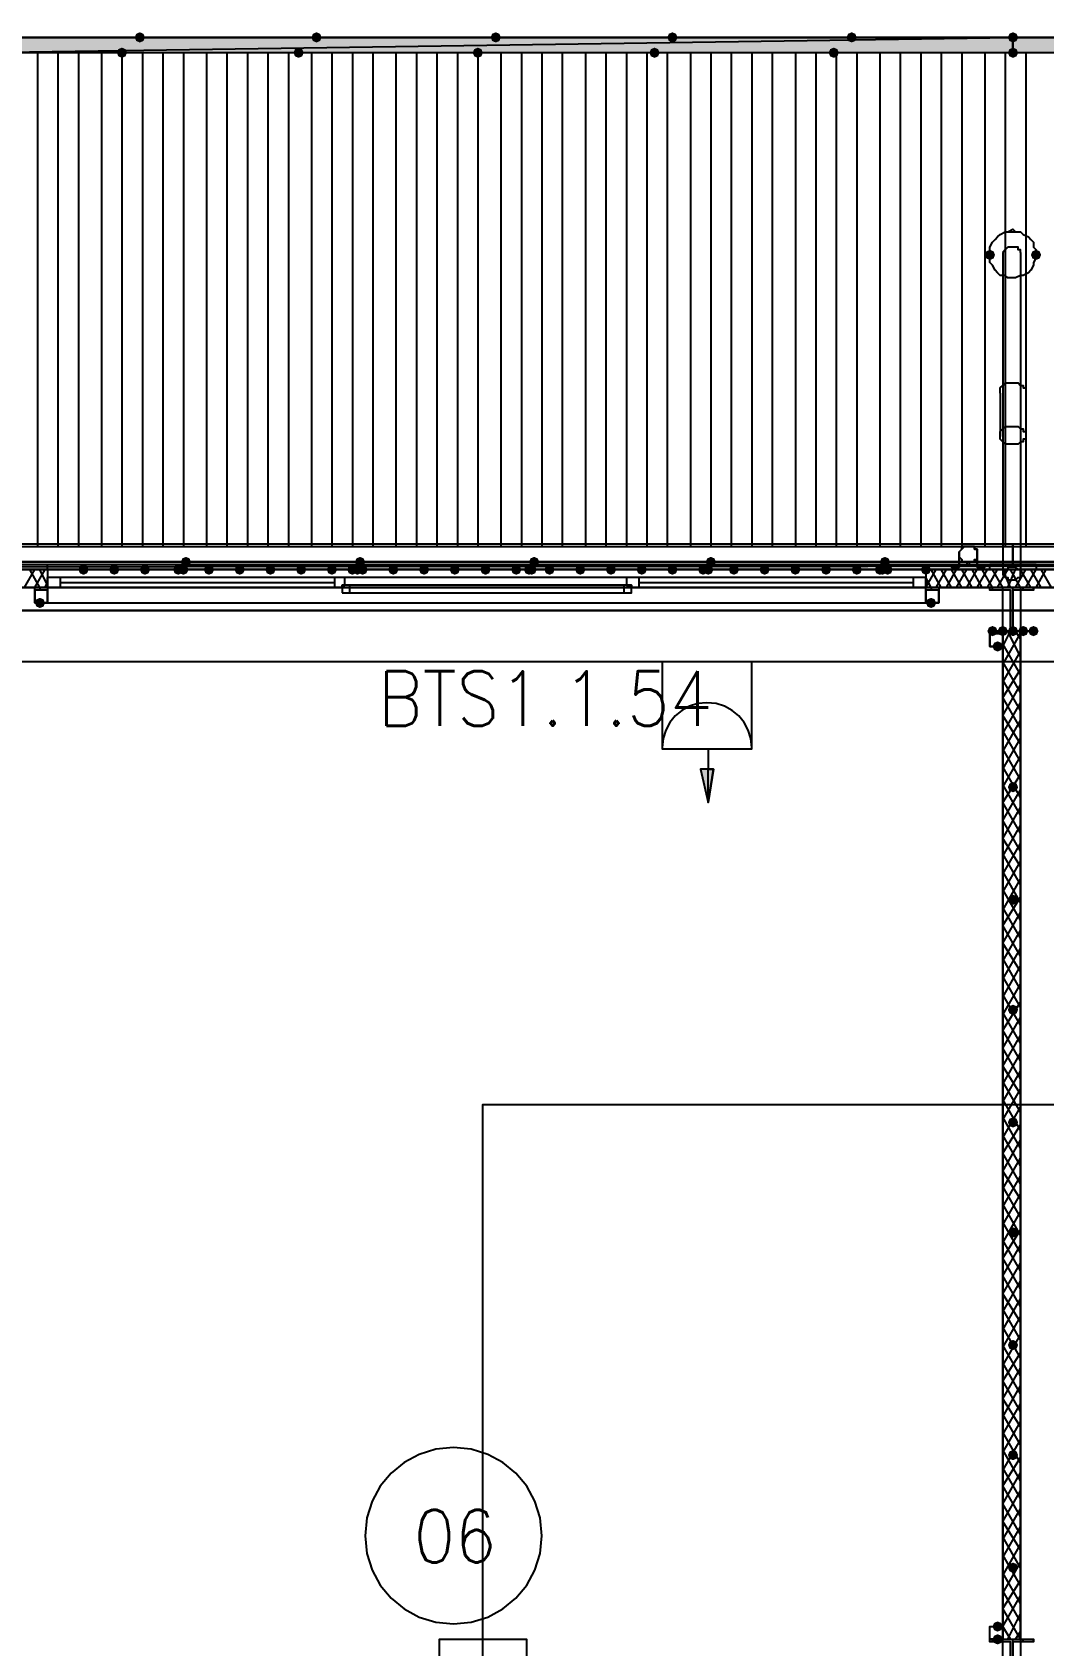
# Model space of a CAD drawing. Header units: millimetres. Extents: x 0 to 420, y 0 to 297.
# Drawn here: x 208.24 to 224.96, y 204.75 to 231.44 of the extents above; entities that cross this region are included whole.
import ezdxf

# ---------------------------------------------------------------- set-up
doc = ezdxf.new("R2010")
doc.units = ezdxf.units.MM
doc.layers.get('0').update_dxf_attribs({"linetype": 'CONTINUOUS'})
doc.styles.get("Standard").update_dxf_attribs({"font": 'STANDARD'})

msp = doc.modelspace()

# ---------------------------------------------------------------- hatches: boundary and pattern name
at = {"true_color": 0x0000fe}
for points in [[(210.100333, 231.351667), (210.075462, 231.291871), (210.015667, 231.267), (209.955871, 231.291871), (209.931, 231.351667), (209.955871, 231.411462), (210.015667, 231.436333), (210.075462, 231.411463)], [(213.021333, 231.351667), (212.996462, 231.291871), (212.936667, 231.267), (212.876871, 231.291871), (212.852, 231.351667), (212.876871, 231.411462), (212.936667, 231.436333), (212.996462, 231.411463)], [(215.984667, 231.351667), (215.959796, 231.291871), (215.9, 231.267), (215.840204, 231.291871), (215.815333, 231.351667), (215.840204, 231.411462), (215.9, 231.436333), (215.959796, 231.411463)], [(218.905667, 231.351667), (218.880796, 231.291871), (218.821, 231.267), (218.761204, 231.291871), (218.736333, 231.351667), (218.761204, 231.411462), (218.821, 231.436333), (218.880796, 231.411463)], [(221.869, 231.351667), (221.844129, 231.291871), (221.784333, 231.267), (221.724538, 231.291871), (221.699667, 231.351667), (221.724537, 231.411462), (221.784333, 231.436333), (221.844129, 231.411463)], [(224.536, 231.351667), (224.511129, 231.291871), (224.451333, 231.267), (224.391538, 231.291871), (224.366667, 231.351667), (224.391537, 231.411462), (224.451333, 231.436333), (224.511129, 231.411463)], [(224.536, 231.351667), (224.511129, 231.291871), (224.451333, 231.267), (224.391538, 231.291871), (224.366667, 231.351667), (224.391537, 231.411462), (224.451333, 231.436333), (224.511129, 231.411463)], [(209.804, 231.097667), (209.779129, 231.037871), (209.719333, 231.013), (209.659538, 231.037871), (209.634667, 231.097667), (209.659537, 231.157462), (209.719333, 231.182333), (209.779129, 231.157463)], [(212.725, 231.097667), (212.700129, 231.037871), (212.640333, 231.013), (212.580537, 231.037871), (212.555667, 231.097667), (212.580537, 231.157462), (212.640333, 231.182333), (212.700129, 231.157463)], [(215.688333, 231.097667), (215.663462, 231.037871), (215.603667, 231.013), (215.543871, 231.037871), (215.519, 231.097667), (215.543871, 231.157462), (215.603667, 231.182333), (215.663462, 231.157463)], [(218.609333, 231.097667), (218.584463, 231.037871), (218.524667, 231.013), (218.464871, 231.037871), (218.44, 231.097667), (218.464871, 231.157462), (218.524667, 231.182333), (218.584462, 231.157463)], [(221.572667, 231.097667), (221.547796, 231.037871), (221.488, 231.013), (221.428204, 231.037871), (221.403333, 231.097667), (221.428204, 231.157462), (221.488, 231.182333), (221.547796, 231.157463)], [(224.536, 231.097667), (224.511129, 231.037871), (224.451333, 231.013), (224.391538, 231.037871), (224.366667, 231.097667), (224.391537, 231.157462), (224.451333, 231.182333), (224.511129, 231.157463)], [(210.735333, 222.546333), (210.710462, 222.486537), (210.650667, 222.461667), (210.590871, 222.486537), (210.566, 222.546333), (210.590871, 222.606129), (210.650667, 222.631), (210.710462, 222.606129)], [(210.82, 222.546333), (210.795129, 222.486537), (210.735333, 222.461667), (210.675538, 222.486537), (210.650667, 222.546333), (210.675537, 222.606129), (210.735333, 222.631), (210.795129, 222.606129)], [(210.82, 222.546333), (210.795129, 222.486537), (210.735333, 222.461667), (210.675538, 222.486537), (210.650667, 222.546333), (210.675537, 222.606129), (210.735333, 222.631), (210.795129, 222.606129)], [(210.862333, 222.673333), (210.837462, 222.613537), (210.777667, 222.588667), (210.717871, 222.613537), (210.693, 222.673333), (210.717871, 222.733129), (210.777667, 222.758), (210.837462, 222.733129)], [(213.614, 222.546333), (213.589129, 222.486537), (213.529333, 222.461667), (213.469538, 222.486537), (213.444667, 222.546333), (213.469537, 222.606129), (213.529333, 222.631), (213.589129, 222.606129)], [(213.698667, 222.546333), (213.673796, 222.486537), (213.614, 222.461667), (213.554204, 222.486537), (213.529333, 222.546333), (213.554204, 222.606129), (213.614, 222.631), (213.673796, 222.606129)], [(213.698667, 222.546333), (213.673796, 222.486537), (213.614, 222.461667), (213.554204, 222.486537), (213.529333, 222.546333), (213.554204, 222.606129), (213.614, 222.631), (213.673796, 222.606129)], [(213.741, 222.673333), (213.716129, 222.613537), (213.656333, 222.588667), (213.596538, 222.613537), (213.571667, 222.673333), (213.596537, 222.733129), (213.656333, 222.758), (213.716129, 222.733129)], [(216.535, 222.546333), (216.510129, 222.486537), (216.450333, 222.461667), (216.390537, 222.486537), (216.365667, 222.546333), (216.390537, 222.606129), (216.450333, 222.631), (216.510129, 222.606129)], [(216.577333, 222.546333), (216.552462, 222.486537), (216.492667, 222.461667), (216.432871, 222.486537), (216.408, 222.546333), (216.432871, 222.606129), (216.492667, 222.631), (216.552462, 222.606129)], [(216.577333, 222.546333), (216.552462, 222.486537), (216.492667, 222.461667), (216.432871, 222.486537), (216.408, 222.546333), (216.432871, 222.606129), (216.492667, 222.631), (216.552462, 222.606129)], [(216.619667, 222.673333), (216.594796, 222.613537), (216.535, 222.588667), (216.475204, 222.613537), (216.450333, 222.673333), (216.475204, 222.733129), (216.535, 222.758), (216.594796, 222.733129)], [(219.413667, 222.546333), (219.388796, 222.486537), (219.329, 222.461667), (219.269204, 222.486537), (219.244333, 222.546333), (219.269204, 222.606129), (219.329, 222.631), (219.388796, 222.606129)], [(219.498333, 222.546333), (219.473462, 222.486537), (219.413667, 222.461667), (219.353871, 222.486537), (219.329, 222.546333), (219.353871, 222.606129), (219.413667, 222.631), (219.473462, 222.606129)], [(219.498333, 222.546333), (219.473462, 222.486537), (219.413667, 222.461667), (219.353871, 222.486537), (219.329, 222.546333), (219.353871, 222.606129), (219.413667, 222.631), (219.473462, 222.606129)], [(219.540667, 222.673333), (219.515796, 222.613537), (219.456, 222.588667), (219.396204, 222.613537), (219.371333, 222.673333), (219.396204, 222.733129), (219.456, 222.758), (219.515796, 222.733129)], [(222.334667, 222.546333), (222.309796, 222.486537), (222.25, 222.461667), (222.190204, 222.486537), (222.165333, 222.546333), (222.190204, 222.606129), (222.25, 222.631), (222.309796, 222.606129)], [(222.377, 222.546333), (222.352129, 222.486537), (222.292333, 222.461667), (222.232537, 222.486537), (222.207667, 222.546333), (222.232537, 222.606129), (222.292333, 222.631), (222.352129, 222.606129)], [(222.377, 222.546333), (222.352129, 222.486537), (222.292333, 222.461667), (222.232537, 222.486537), (222.207667, 222.546333), (222.232537, 222.606129), (222.292333, 222.631), (222.352129, 222.606129)], [(222.419333, 222.673333), (222.394463, 222.613537), (222.334667, 222.588667), (222.274871, 222.613537), (222.25, 222.673333), (222.274871, 222.733129), (222.334667, 222.758), (222.394462, 222.733129)]]:
    msp.add_hatch(color=0, dxfattribs=at).paths.add_polyline_path(points, flags=0)
at = {"true_color": 0x000007}
h = msp.add_hatch(color=0, dxfattribs=at)
h.paths.add_polyline_path([(224.451333, 231.097667), (207.052333, 231.097667), (224.451333, 231.351667)], flags=0)
h.paths.add_polyline_path([(207.052333, 231.097667), (224.451333, 231.351667), (207.052333, 231.351667)], flags=0)
h = msp.add_hatch(color=0, dxfattribs=at)
h.paths.add_polyline_path([(241.808, 231.097667), (224.451333, 231.097667), (241.808, 231.351667)], flags=0)
h.paths.add_polyline_path([(224.451333, 231.097667), (241.808, 231.351667), (224.451333, 231.351667)], flags=0)
for points in [[(224.155, 227.753333), (224.130129, 227.693537), (224.070333, 227.668667), (224.010538, 227.693537), (223.985667, 227.753333), (224.010537, 227.813129), (224.070333, 227.838), (224.130129, 227.813129)], [(224.917, 227.753333), (224.892129, 227.693537), (224.832333, 227.668667), (224.772538, 227.693537), (224.747667, 227.753333), (224.772537, 227.813129), (224.832333, 227.838), (224.892129, 227.813129)], [(209.169, 222.546333), (209.144129, 222.486537), (209.084333, 222.461667), (209.024538, 222.486537), (208.999667, 222.546333), (209.024537, 222.606129), (209.084333, 222.631), (209.144129, 222.606129)], [(209.677, 222.546333), (209.652129, 222.486537), (209.592333, 222.461667), (209.532537, 222.486537), (209.507667, 222.546333), (209.532537, 222.606129), (209.592333, 222.631), (209.652129, 222.606129)], [(210.185, 222.546333), (210.160129, 222.486537), (210.100333, 222.461667), (210.040538, 222.486537), (210.015667, 222.546333), (210.040537, 222.606129), (210.100333, 222.631), (210.160129, 222.606129)], [(210.735333, 222.546333), (210.710462, 222.486537), (210.650667, 222.461667), (210.590871, 222.486537), (210.566, 222.546333), (210.590871, 222.606129), (210.650667, 222.631), (210.710462, 222.606129)], [(211.243333, 222.546333), (211.218462, 222.486537), (211.158667, 222.461667), (211.098871, 222.486537), (211.074, 222.546333), (211.098871, 222.606129), (211.158667, 222.631), (211.218462, 222.606129)], [(211.751333, 222.546333), (211.726462, 222.486537), (211.666667, 222.461667), (211.606871, 222.486537), (211.582, 222.546333), (211.606871, 222.606129), (211.666667, 222.631), (211.726462, 222.606129)], [(212.259333, 222.546333), (212.234463, 222.486537), (212.174667, 222.461667), (212.114871, 222.486537), (212.09, 222.546333), (212.114871, 222.606129), (212.174667, 222.631), (212.234462, 222.606129)], [(212.767333, 222.546333), (212.742462, 222.486537), (212.682667, 222.461667), (212.622871, 222.486537), (212.598, 222.546333), (212.622871, 222.606129), (212.682667, 222.631), (212.742462, 222.606129)], [(213.275333, 222.546333), (213.250462, 222.486537), (213.190667, 222.461667), (213.130871, 222.486537), (213.106, 222.546333), (213.130871, 222.606129), (213.190667, 222.631), (213.250462, 222.606129)], [(213.783333, 222.546333), (213.758463, 222.486537), (213.698667, 222.461667), (213.638871, 222.486537), (213.614, 222.546333), (213.638871, 222.606129), (213.698667, 222.631), (213.758462, 222.606129)], [(214.291333, 222.546333), (214.266462, 222.486537), (214.206667, 222.461667), (214.146871, 222.486537), (214.122, 222.546333), (214.146871, 222.606129), (214.206667, 222.631), (214.266462, 222.606129)], [(214.799333, 222.546333), (214.774463, 222.486537), (214.714667, 222.461667), (214.654871, 222.486537), (214.63, 222.546333), (214.654871, 222.606129), (214.714667, 222.631), (214.774462, 222.606129)], [(215.307333, 222.546333), (215.282462, 222.486537), (215.222667, 222.461667), (215.162871, 222.486537), (215.138, 222.546333), (215.162871, 222.606129), (215.222667, 222.631), (215.282462, 222.606129)], [(215.815333, 222.546333), (215.790462, 222.486537), (215.730667, 222.461667), (215.670871, 222.486537), (215.646, 222.546333), (215.670871, 222.606129), (215.730667, 222.631), (215.790462, 222.606129)], [(216.323333, 222.546333), (216.298463, 222.486537), (216.238667, 222.461667), (216.178871, 222.486537), (216.154, 222.546333), (216.178871, 222.606129), (216.238667, 222.631), (216.298462, 222.606129)], [(216.873667, 222.546333), (216.848796, 222.486537), (216.789, 222.461667), (216.729204, 222.486537), (216.704333, 222.546333), (216.729204, 222.606129), (216.789, 222.631), (216.848796, 222.606129)], [(217.381667, 222.546333), (217.356796, 222.486537), (217.297, 222.461667), (217.237204, 222.486537), (217.212333, 222.546333), (217.237204, 222.606129), (217.297, 222.631), (217.356796, 222.606129)], [(217.889667, 222.546333), (217.864796, 222.486537), (217.805, 222.461667), (217.745204, 222.486537), (217.720333, 222.546333), (217.745204, 222.606129), (217.805, 222.631), (217.864796, 222.606129)], [(218.397667, 222.546333), (218.372796, 222.486537), (218.313, 222.461667), (218.253204, 222.486537), (218.228333, 222.546333), (218.253204, 222.606129), (218.313, 222.631), (218.372796, 222.606129)], [(218.905667, 222.546333), (218.880796, 222.486537), (218.821, 222.461667), (218.761204, 222.486537), (218.736333, 222.546333), (218.761204, 222.606129), (218.821, 222.631), (218.880796, 222.606129)], [(219.413667, 222.546333), (219.388796, 222.486537), (219.329, 222.461667), (219.269204, 222.486537), (219.244333, 222.546333), (219.269204, 222.606129), (219.329, 222.631), (219.388796, 222.606129)], [(219.921667, 222.546333), (219.896796, 222.486537), (219.837, 222.461667), (219.777204, 222.486537), (219.752333, 222.546333), (219.777204, 222.606129), (219.837, 222.631), (219.896796, 222.606129)], [(220.429667, 222.546333), (220.404796, 222.486537), (220.345, 222.461667), (220.285204, 222.486537), (220.260333, 222.546333), (220.285204, 222.606129), (220.345, 222.631), (220.404796, 222.606129)], [(220.937667, 222.546333), (220.912796, 222.486537), (220.853, 222.461667), (220.793204, 222.486537), (220.768333, 222.546333), (220.793204, 222.606129), (220.853, 222.631), (220.912796, 222.606129)], [(221.445667, 222.546333), (221.420796, 222.486537), (221.361, 222.461667), (221.301204, 222.486537), (221.276333, 222.546333), (221.301204, 222.606129), (221.361, 222.631), (221.420796, 222.606129)], [(221.953667, 222.546333), (221.928796, 222.486537), (221.869, 222.461667), (221.809204, 222.486537), (221.784333, 222.546333), (221.809204, 222.606129), (221.869, 222.631), (221.928796, 222.606129)], [(222.461667, 222.546333), (222.436796, 222.486537), (222.377, 222.461667), (222.317204, 222.486537), (222.292333, 222.546333), (222.317204, 222.606129), (222.377, 222.631), (222.436796, 222.606129)], [(223.096667, 222.546333), (223.071796, 222.486537), (223.012, 222.461667), (222.952204, 222.486537), (222.927333, 222.546333), (222.952204, 222.606129), (223.012, 222.631), (223.071796, 222.606129)], [(208.449333, 221.996), (208.424463, 221.936204), (208.364667, 221.911333), (208.304871, 221.936204), (208.28, 221.996), (208.304871, 222.055796), (208.364667, 222.080667), (208.424462, 222.055796)], [(223.181333, 221.996), (223.156462, 221.936204), (223.096667, 221.911333), (223.036871, 221.936204), (223.012, 221.996), (223.036871, 222.055796), (223.096667, 222.080667), (223.156462, 222.055796)], [(224.197333, 221.530333), (224.172462, 221.470537), (224.112667, 221.445667), (224.052871, 221.470537), (224.028, 221.530333), (224.052871, 221.590129), (224.112667, 221.615), (224.172462, 221.590129)], [(224.366667, 221.530333), (224.341796, 221.470537), (224.282, 221.445667), (224.222204, 221.470537), (224.197333, 221.530333), (224.222204, 221.590129), (224.282, 221.615), (224.341796, 221.590129)], [(224.536, 221.530333), (224.511129, 221.470537), (224.451333, 221.445667), (224.391538, 221.470537), (224.366667, 221.530333), (224.391537, 221.590129), (224.451333, 221.615), (224.511129, 221.590129)], [(224.705333, 221.530333), (224.680462, 221.470537), (224.620667, 221.445667), (224.560871, 221.470537), (224.536, 221.530333), (224.560871, 221.590129), (224.620667, 221.615), (224.680462, 221.590129)], [(224.874667, 221.530333), (224.849796, 221.470537), (224.79, 221.445667), (224.730204, 221.470537), (224.705333, 221.530333), (224.730204, 221.590129), (224.79, 221.615), (224.849796, 221.590129)], [(224.282, 221.276333), (224.257129, 221.216537), (224.197333, 221.191667), (224.137538, 221.216537), (224.112667, 221.276333), (224.137537, 221.336129), (224.197333, 221.361), (224.257129, 221.336129)], [(224.536, 218.948), (224.511129, 218.888204), (224.451333, 218.863333), (224.391538, 218.888204), (224.366667, 218.948), (224.391537, 219.007796), (224.451333, 219.032667), (224.511129, 219.007796)], [(224.536, 217.085333), (224.511129, 217.025537), (224.451333, 217.000667), (224.391538, 217.025537), (224.366667, 217.085333), (224.391537, 217.145129), (224.451333, 217.17), (224.511129, 217.145129)], [(224.536, 215.265), (224.511129, 215.205204), (224.451333, 215.180333), (224.391538, 215.205204), (224.366667, 215.265), (224.391537, 215.324796), (224.451333, 215.349667), (224.511129, 215.324796)], [(224.536, 213.402333), (224.511129, 213.342537), (224.451333, 213.317667), (224.391538, 213.342537), (224.366667, 213.402333), (224.391537, 213.462129), (224.451333, 213.487), (224.511129, 213.462129)], [(224.536, 211.582), (224.511129, 211.522204), (224.451333, 211.497333), (224.391538, 211.522204), (224.366667, 211.582), (224.391537, 211.641796), (224.451333, 211.666667), (224.511129, 211.641796)], [(224.536, 209.719333), (224.511129, 209.659538), (224.451333, 209.634667), (224.391538, 209.659538), (224.366667, 209.719333), (224.391537, 209.779129), (224.451333, 209.804), (224.511129, 209.779129)], [(224.536, 207.899), (224.511129, 207.839204), (224.451333, 207.814333), (224.391538, 207.839204), (224.366667, 207.899), (224.391537, 207.958796), (224.451333, 207.983667), (224.511129, 207.958796)], [(224.536, 206.036333), (224.511129, 205.976537), (224.451333, 205.951667), (224.391538, 205.976537), (224.366667, 206.036333), (224.391537, 206.096129), (224.451333, 206.121), (224.511129, 206.096129)], [(224.282, 205.062667), (224.257129, 205.002871), (224.197333, 204.978), (224.137538, 205.002871), (224.112667, 205.062667), (224.137537, 205.122462), (224.197333, 205.147333), (224.257129, 205.122463)], [(224.282, 204.851), (224.257129, 204.791204), (224.197333, 204.766333), (224.137538, 204.791204), (224.112667, 204.851), (224.137537, 204.910796), (224.197333, 204.935667), (224.257129, 204.910796)]]:
    msp.add_hatch(color=0, dxfattribs=at).paths.add_polyline_path(points, flags=0)
h = msp.add_hatch(color=0, dxfattribs=at)
h.paths.add_polyline_path([(119.507, 222.673333), (381.550333, 222.673333), (119.507, 222.546333)], flags=0)
h.paths.add_polyline_path([(381.550333, 222.673333), (119.507, 222.546333), (381.550333, 222.546333)], flags=0)
at = {"true_color": 0x000006}
h = msp.add_hatch(color=0, dxfattribs=at)
h.paths.add_polyline_path([(219.498334, 219.244332), (219.413667, 218.693999), (219.413667, 219.244332)], flags=0)
h.paths.add_polyline_path([(219.413667, 218.693999), (219.413667, 219.244332), (219.286667, 219.244332)], flags=0)

# ---------------------------------------------------------------- linework, layer by layer
at = {"color": 0, "true_color": 0x000007}
for points in [[(241.808, 231.351667), (241.808, 231.097667), (224.451333, 231.097667), (224.451333, 231.351667), (224.451333, 231.097667), (207.052333, 231.097667), (207.052333, 231.351667), (207.052333, 231.097667), (189.653333, 231.097667), (189.653333, 231.351667), (189.653333, 231.097667), (172.254333, 231.097667), (172.254333, 231.351667), (154.897667, 231.351667), (154.897667, 231.097667), (172.254333, 231.097667), (172.254333, 231.351667), (189.653333, 231.351667), (207.052333, 231.351667), (224.451333, 231.351667)], [(224.451333, 231.097667), (207.052333, 231.097667), (224.451333, 231.351667)], [(207.052333, 231.097667), (224.451333, 231.351667), (207.052333, 231.351667)], [(218.016667, 231.351667), (213.444667, 231.351667)], [(241.808, 231.097667), (224.451333, 231.097667), (241.808, 231.351667)], [(224.451333, 231.097667), (241.808, 231.351667), (224.451333, 231.351667)], [(381.550333, 230.505), (381.550333, 231.097667), (119.507, 231.097667), (119.507, 230.505), (119.507, 223.52), (119.507, 222.927333), (381.550333, 222.927333), (381.550333, 223.52)], [(224.493667, 227.372333), (224.451333, 227.372333), (224.366667, 227.372333), (224.324333, 227.414667), (224.239667, 227.414667), (224.197333, 227.457), (224.155, 227.499333), (224.112667, 227.584), (224.070333, 227.626333), (224.070333, 227.711), (224.070333, 227.753333), (224.070333, 227.838), (224.070333, 227.880333), (224.112667, 227.965), (224.155, 228.007333), (224.197333, 228.049667), (224.239667, 228.092), (224.324333, 228.134333), (224.366667, 228.134333), (224.451333, 228.134333), (224.493667, 228.134333), (224.578333, 228.134333), (224.620667, 228.092), (224.705333, 228.049667), (224.747667, 228.007333), (224.79, 227.965), (224.79, 227.880333), (224.832333, 227.838), (224.832333, 227.753333), (224.832333, 227.711), (224.79, 227.626333), (224.79, 227.584), (224.747667, 227.499333), (224.705333, 227.457), (224.620667, 227.414667), (224.578333, 227.414667)], [(224.493667, 224.620667), (224.451333, 224.620667), (224.409, 224.620667), (224.366667, 224.620667), (224.324333, 224.620667), (224.282, 224.663), (224.239667, 224.705333), (224.239667, 224.747667), (224.239667, 224.79), (224.239667, 224.832333), (224.282, 224.874667), (224.324333, 224.917), (224.366667, 224.917), (224.409, 224.917), (224.451333, 224.917), (224.493667, 224.917), (224.536, 224.917), (224.578333, 224.874667), (224.620667, 224.874667), (224.620667, 224.832333), (224.663, 224.832333), (224.663, 224.79), (224.663, 224.747667), (224.663, 224.705333), (224.620667, 224.705333), (224.620667, 224.663), (224.578333, 224.663), (224.536, 224.620667)], [(207.052333, 222.631), (224.451333, 222.631), (224.451333, 222.969667), (207.052333, 222.969667)], [(223.985667, 222.588667), (223.858667, 222.588667), (223.858667, 222.800333), (223.858667, 222.842667), (223.858667, 222.885), (223.816333, 222.885), (223.816333, 222.927333), (223.774, 222.927333), (223.731667, 222.927333), (223.689333, 222.927333), (223.647, 222.927333), (223.604667, 222.927333), (223.604667, 222.885), (223.562333, 222.842667), (223.562333, 222.800333), (223.562333, 222.588667), (223.435333, 222.588667), (223.562333, 222.588667), (223.562333, 222.800333), (223.562333, 222.842667), (223.604667, 222.885), (223.647, 222.927333), (223.689333, 222.927333), (223.731667, 222.927333), (223.774, 222.927333), (223.816333, 222.927333), (223.816333, 222.885), (223.858667, 222.885), (223.858667, 222.842667), (223.858667, 222.800333), (223.858667, 222.588667), (223.985667, 222.588667), (223.858667, 222.588667), (223.858667, 222.800333), (223.858667, 222.842667), (223.858667, 222.885), (223.816333, 222.885), (223.816333, 222.927333), (223.774, 222.927333), (223.731667, 222.927333), (223.689333, 222.927333), (223.647, 222.927333), (223.604667, 222.927333), (223.604667, 222.885), (223.562333, 222.842667), (223.562333, 222.800333), (223.562333, 222.588667), (223.435333, 222.588667), (223.562333, 222.588667), (223.562333, 222.800333), (223.562333, 222.842667), (223.604667, 222.885), (223.647, 222.927333), (223.689333, 222.927333), (223.731667, 222.927333), (223.774, 222.927333), (223.816333, 222.927333), (223.816333, 222.885), (223.858667, 222.885), (223.858667, 222.842667), (223.858667, 222.800333), (223.858667, 222.588667), (223.985667, 222.588667), (223.858667, 222.588667), (223.858667, 222.800333), (223.858667, 222.842667), (223.858667, 222.885), (223.816333, 222.885), (223.816333, 222.927333), (223.774, 222.927333), (223.731667, 222.927333), (223.689333, 222.927333), (223.647, 222.927333), (223.604667, 222.885), (223.562333, 222.842667), (223.562333, 222.800333), (223.562333, 222.588667), (223.435333, 222.588667), (223.562333, 222.588667), (223.562333, 222.800333), (223.562333, 222.842667), (223.604667, 222.885), (223.604667, 222.927333), (223.647, 222.927333), (223.689333, 222.927333), (223.731667, 222.927333), (223.774, 222.927333), (223.816333, 222.927333), (223.816333, 222.885), (223.858667, 222.885), (223.858667, 222.842667), (223.858667, 222.800333), (223.858667, 222.588667)], [(223.562333, 222.800333), (223.562333, 222.758), (223.604667, 222.715667), (223.604667, 222.673333), (223.647, 222.673333), (223.689333, 222.673333), (223.689333, 222.631), (223.731667, 222.631), (223.731667, 222.673333), (223.774, 222.673333), (223.816333, 222.673333), (223.816333, 222.715667), (223.858667, 222.715667), (223.858667, 222.758), (223.858667, 222.800333), (223.858667, 222.842667), (223.858667, 222.885), (223.816333, 222.885), (223.816333, 222.927333), (223.774, 222.927333), (223.731667, 222.927333), (223.689333, 222.927333), (223.647, 222.927333), (223.604667, 222.885), (223.562333, 222.842667)], [(223.858667, 222.800333), (223.858667, 222.842667), (223.858667, 222.885), (223.816333, 222.885), (223.816333, 222.927333), (223.774, 222.927333), (223.731667, 222.927333), (223.689333, 222.927333), (223.647, 222.927333), (223.604667, 222.885), (223.562333, 222.842667), (223.562333, 222.800333), (223.562333, 222.758), (223.604667, 222.715667), (223.604667, 222.673333), (223.647, 222.673333), (223.689333, 222.673333), (223.689333, 222.631), (223.731667, 222.631), (223.731667, 222.673333), (223.774, 222.673333), (223.816333, 222.673333), (223.816333, 222.715667), (223.858667, 222.715667), (223.858667, 222.758)], [(224.451333, 222.631), (241.850333, 222.631), (241.850333, 222.969667), (224.451333, 222.969667)], [(119.507, 222.673333), (381.550333, 222.673333), (119.507, 222.546333)], [(381.550333, 222.673333), (119.507, 222.546333), (381.550333, 222.546333)], [(119.507, 222.673333), (119.507, 222.546333), (381.550333, 222.546333), (381.550333, 222.673333)], [(208.491667, 222.25), (208.491667, 222.419333)], [(223.012, 222.25), (223.012, 222.419333)], [(224.451333, 222.377), (224.493667, 222.377), (224.536, 222.419333), (224.578333, 222.419333), (224.578333, 222.461667), (224.578333, 222.504), (224.578333, 222.546333), (224.536, 222.546333), (224.493667, 222.588667), (224.451333, 222.588667), (224.409, 222.588667), (224.366667, 222.588667), (224.366667, 222.546333), (224.324333, 222.546333), (224.324333, 222.504), (224.282, 222.504), (224.282, 222.461667), (224.324333, 222.461667), (224.324333, 222.419333), (224.366667, 222.419333), (224.366667, 222.377), (224.409, 222.377)], [(392.938, 222.25), (258.868333, 222.25), (258.868333, 191.219667), (242.189, 191.219667), (242.189, 222.25), (108.119333, 222.25), (108.119333, 105.579333), (242.189, 105.579333), (242.189, 136.609667), (258.868333, 136.609667), (258.868333, 105.579333), (392.938, 105.579333)], [(208.28, 222.25), (208.491667, 222.25), (208.491667, 221.996), (208.28, 221.996)], [(208.28, 222.207667), (208.28, 221.996), (208.491667, 221.996), (208.491667, 222.207667)], [(213.36, 222.165333), (213.487, 222.165333), (213.487, 222.292333), (213.36, 222.292333)], [(218.143667, 222.292333), (218.016667, 222.292333), (218.016667, 222.165333), (218.143667, 222.165333)], [(223.012, 222.25), (223.223667, 222.25), (223.223667, 221.996), (223.012, 221.996)], [(223.012, 222.207667), (223.012, 221.996), (223.223667, 221.996), (223.223667, 222.207667)], [(224.79, 221.530333), (224.070333, 221.530333), (224.409, 221.530333), (224.409, 222.207667), (224.070333, 222.207667), (224.070333, 222.25), (224.79, 222.25), (224.79, 222.207667), (224.451333, 222.207667), (224.451333, 221.530333)], [(242.189, 221.869), (242.189, 191.219667), (258.868333, 191.219667), (258.868333, 221.869), (392.557, 221.869), (392.557, 105.918), (258.868333, 105.918), (258.868333, 136.609667), (242.189, 136.609667), (242.189, 105.918), (108.500333, 105.918), (108.500333, 221.869)], [(224.282, 221.530333), (224.070333, 221.530333), (224.070333, 221.276333), (224.282, 221.276333)], [(224.282, 221.488), (224.282, 221.276333), (224.070333, 221.276333), (224.070333, 221.488)], [(224.578333, 204.851), (224.578333, 221.530333), (224.282, 221.530333), (224.282, 204.851)], [(224.282, 204.851), (224.070333, 204.851), (224.070333, 205.062667), (224.282, 205.062667), (224.282, 204.851), (224.070333, 204.851), (224.070333, 205.062667), (224.282, 205.062667)], [(224.79, 204.131333), (224.070333, 204.131333), (224.070333, 204.173667), (224.409, 204.173667), (224.409, 204.808667), (224.070333, 204.808667), (224.070333, 204.851), (224.79, 204.851), (224.79, 204.808667), (224.451333, 204.808667), (224.451333, 204.173667), (224.79, 204.173667)]]:
    msp.add_lwpolyline(points, close=True, dxfattribs=at)
for points in [[(224.451333, 231.351667), (207.052333, 231.351667)], [(213.444667, 231.351667), (218.016667, 231.351667)], [(241.808, 231.351667), (224.451333, 231.351667)], [(224.070333, 227.753333), (224.070333, 227.838), (224.070333, 227.880333), (224.112667, 227.965), (224.155, 228.007333), (224.197333, 228.049667), (224.239667, 228.092), (224.324333, 228.134333), (224.366667, 228.134333), (224.451333, 228.176667), (224.493667, 228.134333), (224.578333, 228.134333), (224.620667, 228.092), (224.705333, 228.049667), (224.747667, 228.007333), (224.79, 227.965), (224.79, 227.880333), (224.832333, 227.838), (224.832333, 227.753333)], [(224.578333, 227.795667), (224.578333, 227.838), (224.536, 227.838), (224.536, 227.880333), (224.493667, 227.880333), (224.451333, 227.880333), (224.409, 227.880333), (224.366667, 227.880333), (224.324333, 227.838), (224.282, 227.795667)], [(224.282, 227.795667), (224.282, 222.504)], [(224.578333, 227.795667), (224.578333, 222.504)], [(224.239667, 225.467333), (224.239667, 225.509667), (224.239667, 225.552), (224.282, 225.594333), (224.324333, 225.636667), (224.366667, 225.636667), (224.409, 225.636667), (224.451333, 225.636667), (224.493667, 225.636667), (224.536, 225.636667), (224.578333, 225.594333), (224.620667, 225.594333), (224.620667, 225.552), (224.663, 225.552), (224.663, 225.509667), (224.663, 225.467333)], [(224.239667, 225.467333), (224.239667, 224.747667)], [(224.663, 225.467333), (224.663, 224.747667)], [(208.491667, 222.546333), (208.491667, 222.631), (223.012, 222.631), (223.012, 222.546333)], [(224.832333, 222.631), (224.79, 222.631), (224.747667, 222.631), (224.705333, 222.631), (224.620667, 222.631), (224.578333, 222.631), (224.493667, 222.631), (224.451333, 222.631), (224.366667, 222.631), (224.324333, 222.631), (224.239667, 222.631), (224.197333, 222.631), (224.155, 222.631), (224.112667, 222.631), (224.070333, 222.631)], [(224.832333, 222.631), (224.832333, 222.546333), (224.79, 222.546333), (224.747667, 222.546333), (224.705333, 222.546333), (224.620667, 222.546333), (224.578333, 222.546333), (224.493667, 222.546333), (224.451333, 222.546333), (224.366667, 222.546333), (224.324333, 222.546333), (224.239667, 222.546333), (224.197333, 222.546333), (224.155, 222.546333), (224.112667, 222.546333), (224.070333, 222.546333), (224.070333, 222.631)], [(119.507, 222.546333), (381.550333, 222.546333), (119.507, 222.546333), (381.550333, 222.546333)], [(119.507, 222.546333), (381.550333, 222.546333)], [(119.507, 222.546333), (381.550333, 222.546333)], [(208.491667, 222.546333), (205.613, 222.546333)], [(208.110667, 222.25), (208.28, 222.546333)], [(208.364667, 222.25), (208.195333, 222.546333)], [(208.28, 222.25), (208.449333, 222.546333)], [(208.491667, 222.292333), (208.364667, 222.546333)], [(208.491667, 222.546333), (208.491667, 222.419333), (208.491667, 222.25)], [(208.491667, 222.546333), (208.491667, 222.419333)], [(208.491667, 222.25), (208.703333, 222.25), (208.703333, 222.419333), (208.491667, 222.419333)], [(213.233, 222.419333), (208.703333, 222.419333)], [(213.317667, 222.419333), (213.233, 222.419333), (213.233, 222.25), (213.317667, 222.25)], [(213.317667, 222.25), (213.36, 222.25), (213.36, 222.292333), (213.402333, 222.292333), (213.402333, 222.419333), (213.317667, 222.419333)], [(218.059, 222.419333), (213.402333, 222.419333)], [(218.186, 222.419333), (218.059, 222.419333), (218.059, 222.292333), (218.143667, 222.292333), (218.143667, 222.25), (218.186, 222.25)], [(218.186, 222.25), (218.270667, 222.25), (218.270667, 222.419333), (218.186, 222.419333)], [(222.800333, 222.419333), (218.270667, 222.419333)], [(223.012, 222.419333), (222.800333, 222.419333), (222.800333, 222.25), (223.012, 222.25)], [(223.012, 222.504), (223.012, 222.546333)], [(223.012, 222.25), (223.181333, 222.546333)], [(223.012, 222.546333), (223.012, 222.419333), (223.012, 222.25)], [(223.012, 222.546333), (223.012, 222.419333)], [(225.890667, 222.546333), (223.012, 222.546333)], [(223.096667, 222.25), (223.012, 222.419333)], [(223.266, 222.25), (223.096667, 222.546333)], [(223.181333, 222.25), (223.350667, 222.546333)], [(223.435333, 222.25), (223.266, 222.546333)], [(223.350667, 222.25), (223.52, 222.546333)], [(223.604667, 222.25), (223.435333, 222.546333)], [(223.52, 222.25), (223.689333, 222.546333)], [(223.774, 222.25), (223.604667, 222.546333)], [(223.689333, 222.25), (223.858667, 222.546333)], [(223.943333, 222.25), (223.774, 222.546333)], [(223.858667, 222.25), (224.028, 222.546333)], [(224.112667, 222.25), (223.943333, 222.546333)], [(224.028, 222.25), (224.197333, 222.546333)], [(224.282, 222.25), (224.112667, 222.546333)], [(224.197333, 222.25), (224.366667, 222.546333)], [(224.409, 222.25), (224.282, 222.546333)], [(224.366667, 222.25), (224.493667, 222.546333)], [(224.578333, 222.25), (224.409, 222.546333)], [(224.493667, 222.25), (224.663, 222.546333)], [(224.747667, 222.25), (224.578333, 222.546333)], [(224.663, 222.25), (224.832333, 222.546333)], [(224.917, 222.25), (224.747667, 222.546333)], [(224.832333, 222.25), (225.001667, 222.546333)], [(225.086333, 222.25), (224.917, 222.546333)], [(205.613, 222.25), (208.491667, 222.25)], [(208.364667, 222.25), (208.364667, 222.207667)], [(208.449333, 222.25), (208.491667, 222.334667)], [(215.730667, 222.25), (208.491667, 222.25), (208.491667, 222.123)], [(215.730667, 222.25), (208.491667, 222.25), (208.491667, 222.123)], [(208.491667, 222.25), (223.012, 222.25)], [(208.491667, 222.123), (208.491667, 221.996), (215.730667, 221.996)], [(208.491667, 222.123), (208.491667, 221.996), (215.730667, 221.996)], [(208.703333, 222.334667), (213.233, 222.334667)], [(208.703333, 222.25), (213.233, 222.25)], [(218.016667, 222.292333), (213.487, 222.292333)], [(213.487, 222.25), (218.016667, 222.25)], [(213.487, 222.165333), (218.016667, 222.165333)], [(213.487, 222.165333), (218.016667, 222.165333)], [(223.012, 222.123), (223.012, 222.25), (215.730667, 222.25)], [(223.012, 222.123), (223.012, 222.25), (215.730667, 222.25)], [(215.730667, 221.996), (223.012, 221.996), (223.012, 222.123)], [(215.730667, 221.996), (223.012, 221.996), (223.012, 222.123)], [(218.270667, 222.334667), (222.800333, 222.334667)], [(218.270667, 222.25), (222.800333, 222.25)], [(223.012, 222.25), (225.890667, 222.25)], [(223.096667, 222.25), (223.096667, 222.207667)], [(224.112667, 222.207667), (224.112667, 222.25)], [(224.282, 222.207667), (224.282, 222.25)], [(224.451333, 221.530333), (224.451333, 222.25)], [(224.620667, 222.207667), (224.620667, 222.25)], [(224.79, 222.207667), (224.79, 222.25)], [(224.197333, 221.530333), (224.197333, 221.488)], [(224.282, 221.276333), (224.409, 221.530333)], [(224.282, 220.98), (224.578333, 221.488)], [(224.578333, 220.810667), (224.282, 221.318667)], [(224.578333, 221.107), (224.366667, 221.530333)], [(224.578333, 221.403333), (224.493667, 221.530333)], [(224.282, 220.683667), (224.578333, 221.191667)], [(224.578333, 220.514333), (224.282, 221.022333)], [(224.282, 220.429667), (224.578333, 220.895333)], [(224.578333, 220.218), (224.282, 220.726)], [(224.282, 220.133333), (224.578333, 220.641333)], [(224.578333, 219.921667), (224.282, 220.429667)], [(224.282, 219.837), (224.578333, 220.345)], [(224.578333, 219.667667), (224.282, 220.133333)], [(224.282, 219.540667), (224.578333, 220.048667)], [(224.578333, 219.371333), (224.282, 219.879333)], [(224.282, 219.244333), (224.578333, 219.752333)], [(224.578333, 219.075), (224.282, 219.583)], [(224.282, 218.948), (224.578333, 219.456)], [(224.578333, 218.778667), (224.282, 219.286667)], [(224.282, 218.694), (224.578333, 219.159667)], [(224.578333, 218.482333), (224.282, 218.990333)], [(224.282, 218.397667), (224.578333, 218.905667)], [(224.578333, 218.186), (224.282, 218.694)], [(224.282, 218.101333), (224.578333, 218.609333)], [(224.578333, 217.889667), (224.282, 218.397667)], [(224.282, 217.805), (224.578333, 218.313)], [(224.578333, 217.635667), (224.282, 218.101333)], [(224.282, 217.508667), (224.578333, 218.016667)], [(224.578333, 217.339333), (224.282, 217.847333)], [(224.282, 217.212333), (224.578333, 217.720333)], [(224.578333, 217.043), (224.282, 217.551)], [(224.282, 216.916), (224.578333, 217.424)], [(224.578333, 216.746667), (224.282, 217.254667)], [(224.282, 216.662), (224.578333, 217.127667)], [(224.578333, 216.450333), (224.282, 216.958333)], [(224.282, 216.365667), (224.578333, 216.873667)], [(224.578333, 216.154), (224.282, 216.662)], [(224.282, 216.069333), (224.578333, 216.577333)], [(224.578333, 215.9), (224.282, 216.365667)], [(224.282, 215.773), (224.578333, 216.281)], [(224.578333, 215.603667), (224.282, 216.111667)], [(224.282, 215.476667), (224.578333, 215.984667)], [(224.578333, 215.307333), (224.282, 215.815333)], [(224.282, 215.180333), (224.578333, 215.688333)], [(224.578333, 215.011), (224.282, 215.519)], [(224.282, 214.926333), (224.578333, 215.392)], [(224.578333, 214.714667), (224.282, 215.222667)], [(224.282, 214.63), (224.578333, 215.138)], [(224.578333, 214.418333), (224.282, 214.926333)], [(224.282, 214.333667), (224.578333, 214.841667)], [(224.578333, 214.122), (224.282, 214.63)], [(224.282, 214.037333), (224.578333, 214.545333)], [(224.578333, 213.868), (224.282, 214.333667)], [(224.282, 213.741), (224.578333, 214.249)], [(224.578333, 213.571667), (224.282, 214.079667)], [(224.282, 213.444667), (224.578333, 213.952667)], [(224.578333, 213.275333), (224.282, 213.783333)], [(224.282, 213.148333), (224.578333, 213.656333)], [(224.578333, 212.979), (224.282, 213.487)], [(224.282, 212.894333), (224.578333, 213.36)], [(224.578333, 212.682667), (224.282, 213.190667)], [(224.282, 212.598), (224.578333, 213.106)], [(224.578333, 212.386333), (224.282, 212.894333)], [(224.282, 212.301667), (224.578333, 212.809667)], [(224.578333, 212.132333), (224.282, 212.598)], [(224.282, 212.005333), (224.578333, 212.513333)], [(224.578333, 211.836), (224.282, 212.344)], [(224.282, 211.709), (224.578333, 212.217)], [(224.578333, 211.539667), (224.282, 212.047667)], [(224.282, 211.412667), (224.578333, 211.920667)], [(224.578333, 211.243333), (224.282, 211.751333)], [(224.282, 211.158667), (224.578333, 211.624333)], [(224.578333, 210.947), (224.282, 211.455)], [(224.282, 210.862333), (224.578333, 211.370333)], [(224.578333, 210.650667), (224.282, 211.158667)], [(224.282, 210.566), (224.578333, 211.074)], [(224.578333, 210.354333), (224.282, 210.862333)], [(224.282, 210.269667), (224.578333, 210.777667)], [(224.578333, 210.100333), (224.282, 210.566)], [(224.282, 209.973333), (224.578333, 210.481333)], [(224.578333, 209.804), (224.282, 210.312)], [(224.282, 209.677), (224.578333, 210.185)], [(224.578333, 209.507667), (224.282, 210.015667)], [(224.282, 209.380667), (224.578333, 209.888667)], [(224.578333, 209.211333), (224.282, 209.719333)], [(224.282, 209.126667), (224.578333, 209.592333)], [(224.578333, 208.915), (224.282, 209.423)], [(224.282, 208.830333), (224.578333, 209.338333)], [(224.578333, 208.618667), (224.282, 209.126667)], [(224.282, 208.534), (224.578333, 209.042)], [(224.578333, 208.364667), (224.282, 208.830333)], [(224.282, 208.237667), (224.578333, 208.745667)], [(224.578333, 208.068333), (224.282, 208.576333)], [(224.282, 207.941333), (224.578333, 208.449333)], [(224.578333, 207.772), (224.282, 208.28)], [(216.662, 206.5655), (216.632328, 206.859844), (216.547228, 207.133996), (216.412572, 207.382083), (216.234232, 207.598232), (216.018083, 207.776572), (215.769996, 207.911228), (215.495844, 207.996328), (215.2015, 208.026), (214.907156, 207.996328), (214.633004, 207.911228), (214.384917, 207.776572), (214.168768, 207.598232), (213.990428, 207.382083), (213.855772, 207.133996), (213.770672, 206.859844), (213.741, 206.5655)], [(224.282, 207.645), (224.578333, 208.153)], [(224.578333, 207.475667), (224.282, 207.983667)], [(224.282, 207.391), (224.578333, 207.856667)], [(224.578333, 207.179333), (224.282, 207.687333)], [(224.282, 207.094667), (224.578333, 207.602667)], [(224.578333, 206.883), (224.282, 207.391)], [(224.282, 206.798333), (224.578333, 207.306333)], [(224.578333, 206.586667), (224.282, 207.094667)], [(224.282, 206.502), (224.578333, 207.01)], [(224.578333, 206.332667), (224.282, 206.798333)], [(224.282, 206.205667), (224.578333, 206.713667)], [(213.741, 206.5655), (213.770672, 206.271156), (213.855772, 205.997004), (213.990428, 205.748917), (214.168768, 205.532768), (214.384917, 205.354428), (214.633004, 205.219772), (214.907156, 205.134672), (215.2015, 205.105), (215.495844, 205.134672), (215.769996, 205.219772), (216.018083, 205.354428), (216.234232, 205.532768), (216.412572, 205.748917), (216.547228, 205.997004), (216.632328, 206.271156), (216.662, 206.5655)], [(224.578333, 206.036333), (224.282, 206.544333)], [(224.282, 205.909333), (224.578333, 206.417333)], [(224.578333, 205.74), (224.282, 206.248)], [(224.282, 205.613), (224.578333, 206.121)], [(224.578333, 205.443667), (224.282, 205.951667)], [(224.282, 205.359), (224.578333, 205.824667)], [(224.578333, 205.147333), (224.282, 205.655333)], [(224.282, 205.062667), (224.578333, 205.570667)], [(224.578333, 204.851), (224.282, 205.359)], [(224.366667, 204.851), (224.578333, 205.274333)], [(224.409, 204.851), (224.282, 205.062667)], [(214.968667, 204.850999), (216.408001, 204.850999)], [(224.112667, 204.808667), (224.112667, 204.851)], [(224.282, 204.808667), (224.282, 204.851)], [(224.451333, 204.131333), (224.451333, 204.851)], [(224.493667, 204.851), (224.578333, 204.978)], [(224.620667, 204.808667), (224.620667, 204.851)], [(224.79, 204.808667), (224.79, 204.851)]]:
    msp.add_lwpolyline(points, dxfattribs=at)
at = {"color": 0, "true_color": 0x0000fd}
for points in [[(208.322333, 231.097667), (208.322333, 222.927333)], [(208.661, 231.097667), (208.661, 222.927333)], [(208.999667, 231.097667), (208.999667, 222.927333)], [(209.380667, 231.097667), (209.380667, 222.927333)], [(209.719333, 231.097667), (209.719333, 222.927333)], [(210.058, 231.097667), (210.058, 222.927333)], [(210.396667, 231.097667), (210.396667, 222.927333)], [(210.735333, 231.097667), (210.735333, 222.927333)], [(211.116333, 231.097667), (211.116333, 222.927333)], [(211.455, 231.097667), (211.455, 222.927333)], [(211.793667, 231.097667), (211.793667, 222.927333)], [(212.132333, 231.097667), (212.132333, 222.927333)], [(212.471, 231.097667), (212.471, 222.927333)], [(212.852, 231.097667), (212.852, 222.927333)], [(213.190667, 231.097667), (213.190667, 222.927333)], [(213.529333, 231.097667), (213.529333, 222.927333)], [(213.868, 231.097667), (213.868, 222.927333)], [(214.249, 231.097667), (214.249, 222.927333)], [(214.587667, 231.097667), (214.587667, 222.927333)], [(214.926333, 231.097667), (214.926333, 222.927333)], [(215.265, 231.097667), (215.265, 222.927333)], [(215.603667, 231.097667), (215.603667, 222.927333)], [(215.984667, 231.097667), (215.984667, 222.927333)], [(216.323333, 231.097667), (216.323333, 222.927333)], [(216.662, 231.097667), (216.662, 222.927333)], [(217.000667, 231.097667), (217.000667, 222.927333)], [(217.381667, 231.097667), (217.381667, 222.927333)], [(217.720333, 231.097667), (217.720333, 222.927333)], [(218.059, 231.097667), (218.059, 222.927333)], [(218.397667, 231.097667), (218.397667, 222.927333)], [(218.736333, 231.097667), (218.736333, 222.927333)], [(219.117333, 231.097667), (219.117333, 222.927333)], [(219.456, 231.097667), (219.456, 222.927333)], [(219.794667, 231.097667), (219.794667, 222.927333)], [(220.133333, 231.097667), (220.133333, 222.927333)], [(220.472, 231.097667), (220.472, 222.927333)], [(220.853, 231.097667), (220.853, 222.927333)], [(221.191667, 231.097667), (221.191667, 222.927333)], [(221.530333, 231.097667), (221.530333, 222.927333)], [(221.869, 231.097667), (221.869, 222.927333)], [(222.25, 231.097667), (222.25, 222.927333)], [(222.588667, 231.097667), (222.588667, 222.927333)], [(222.927333, 231.097667), (222.927333, 222.927333)], [(223.266, 231.097667), (223.266, 222.927333)], [(223.604667, 231.097667), (223.604667, 222.927333)], [(223.985667, 231.097667), (223.985667, 222.927333)], [(224.324333, 231.097667), (224.324333, 222.927333)], [(224.663, 231.097667), (224.663, 222.927333)]]:
    msp.add_lwpolyline(points, dxfattribs=at)
at = {"color": 0, "true_color": 0x00002b}
msp.add_lwpolyline([(207.179333, 187.748333), (224.282, 187.748333), (224.282, 222.25), (207.179333, 222.25)], close=True, dxfattribs=at)
at = {"color": 0, "true_color": 0x0000ab}
msp.add_lwpolyline([(224.578333, 204.131333), (242.189, 204.131333), (242.189, 222.25), (224.578333, 222.25)], close=True, dxfattribs=at)
at = {"color": 0, "true_color": 0x0000fe}
msp.add_lwpolyline([(242.189, 221.869), (108.500333, 221.869), (108.500333, 105.918), (242.189, 105.918), (242.189, 136.609667), (258.868333, 136.609667), (258.868333, 105.918), (392.557, 105.918), (392.557, 221.869), (258.868333, 221.869), (258.868333, 191.219667), (242.189, 191.219667)], close=True, dxfattribs=at)
at = {"color": 0, "true_color": 0x000006}
for points in [[(114.342335, 107.526666), (368.215334, 107.526666), (379.899333, 107.526666), (379.899333, 221.022332), (115.908668, 221.022332), (115.908668, 218.778666), (121.496668, 218.778666), (121.496668, 164.591999)], [(220.133334, 219.604166), (220.118283, 219.75347), (220.075116, 219.892532), (220.006812, 220.018373), (219.916349, 220.128014), (219.806708, 220.218477), (219.680867, 220.286781), (219.541805, 220.329948), (219.392501, 220.344999), (219.243197, 220.329948), (219.104135, 220.286781), (218.978294, 220.218477), (218.868652, 220.128014), (218.77819, 220.018373), (218.709886, 219.892532), (218.666719, 219.75347), (218.651667, 219.604166)], [(219.413667, 219.582999), (219.413667, 219.244332), (219.286667, 219.244332), (219.413667, 218.693999), (219.498334, 219.244332), (219.413667, 219.244332)]]:
    msp.add_lwpolyline(points, dxfattribs=at)
for points in [[(218.651667, 221.022332), (218.651667, 219.582999), (220.133334, 219.582999), (220.133334, 221.022332)], [(219.413667, 218.693999), (219.413667, 219.244332), (219.286667, 219.244332)], [(219.498334, 219.244332), (219.413667, 218.693999), (219.413667, 219.244332)]]:
    msp.add_lwpolyline(points, close=True, dxfattribs=at)
at = {"color": 0, "true_color": 0x000001}
msp.add_lwpolyline([(162.898668, 189.229999), (177.715334, 189.229999), (177.715334, 204.131333), (181.059668, 204.131333), (181.059668, 189.229999), (195.072001, 189.229999), (195.072001, 204.131333), (198.458668, 204.131333), (198.458668, 189.229999), (211.709001, 189.229999), (212.428667, 189.229999), (212.428667, 189.949666), (212.428667, 204.131333), (215.688334, 204.131333), (215.688334, 213.698666), (233.087334, 213.698666), (267.716001, 213.698666), (267.716001, 197.315666), (264.244667, 197.315666), (264.244667, 189.526333), (281.855334, 189.526333)], dxfattribs=at)
msp.add_lwpolyline([(216.408001, 203.411666), (214.968667, 203.411666), (214.968667, 204.850999), (216.408001, 204.850999)], close=True, dxfattribs=at)

# ---------------------------------------------------------------- texts
at = {"color": 0, "true_color": 0x000007, "attachment_point": 1}
for s, insert, char_height, width in [('BTS1.1.54', (213.95266, 220.865568), 0.90157, 5.20907068), ('06', (214.545337, 206.993034), 0.872032, 1.06581688)]:
    msp.add_mtext(s, dxfattribs=dict(at, insert=insert, char_height=char_height, width=width))

doc.saveas('drawing.dxf')
